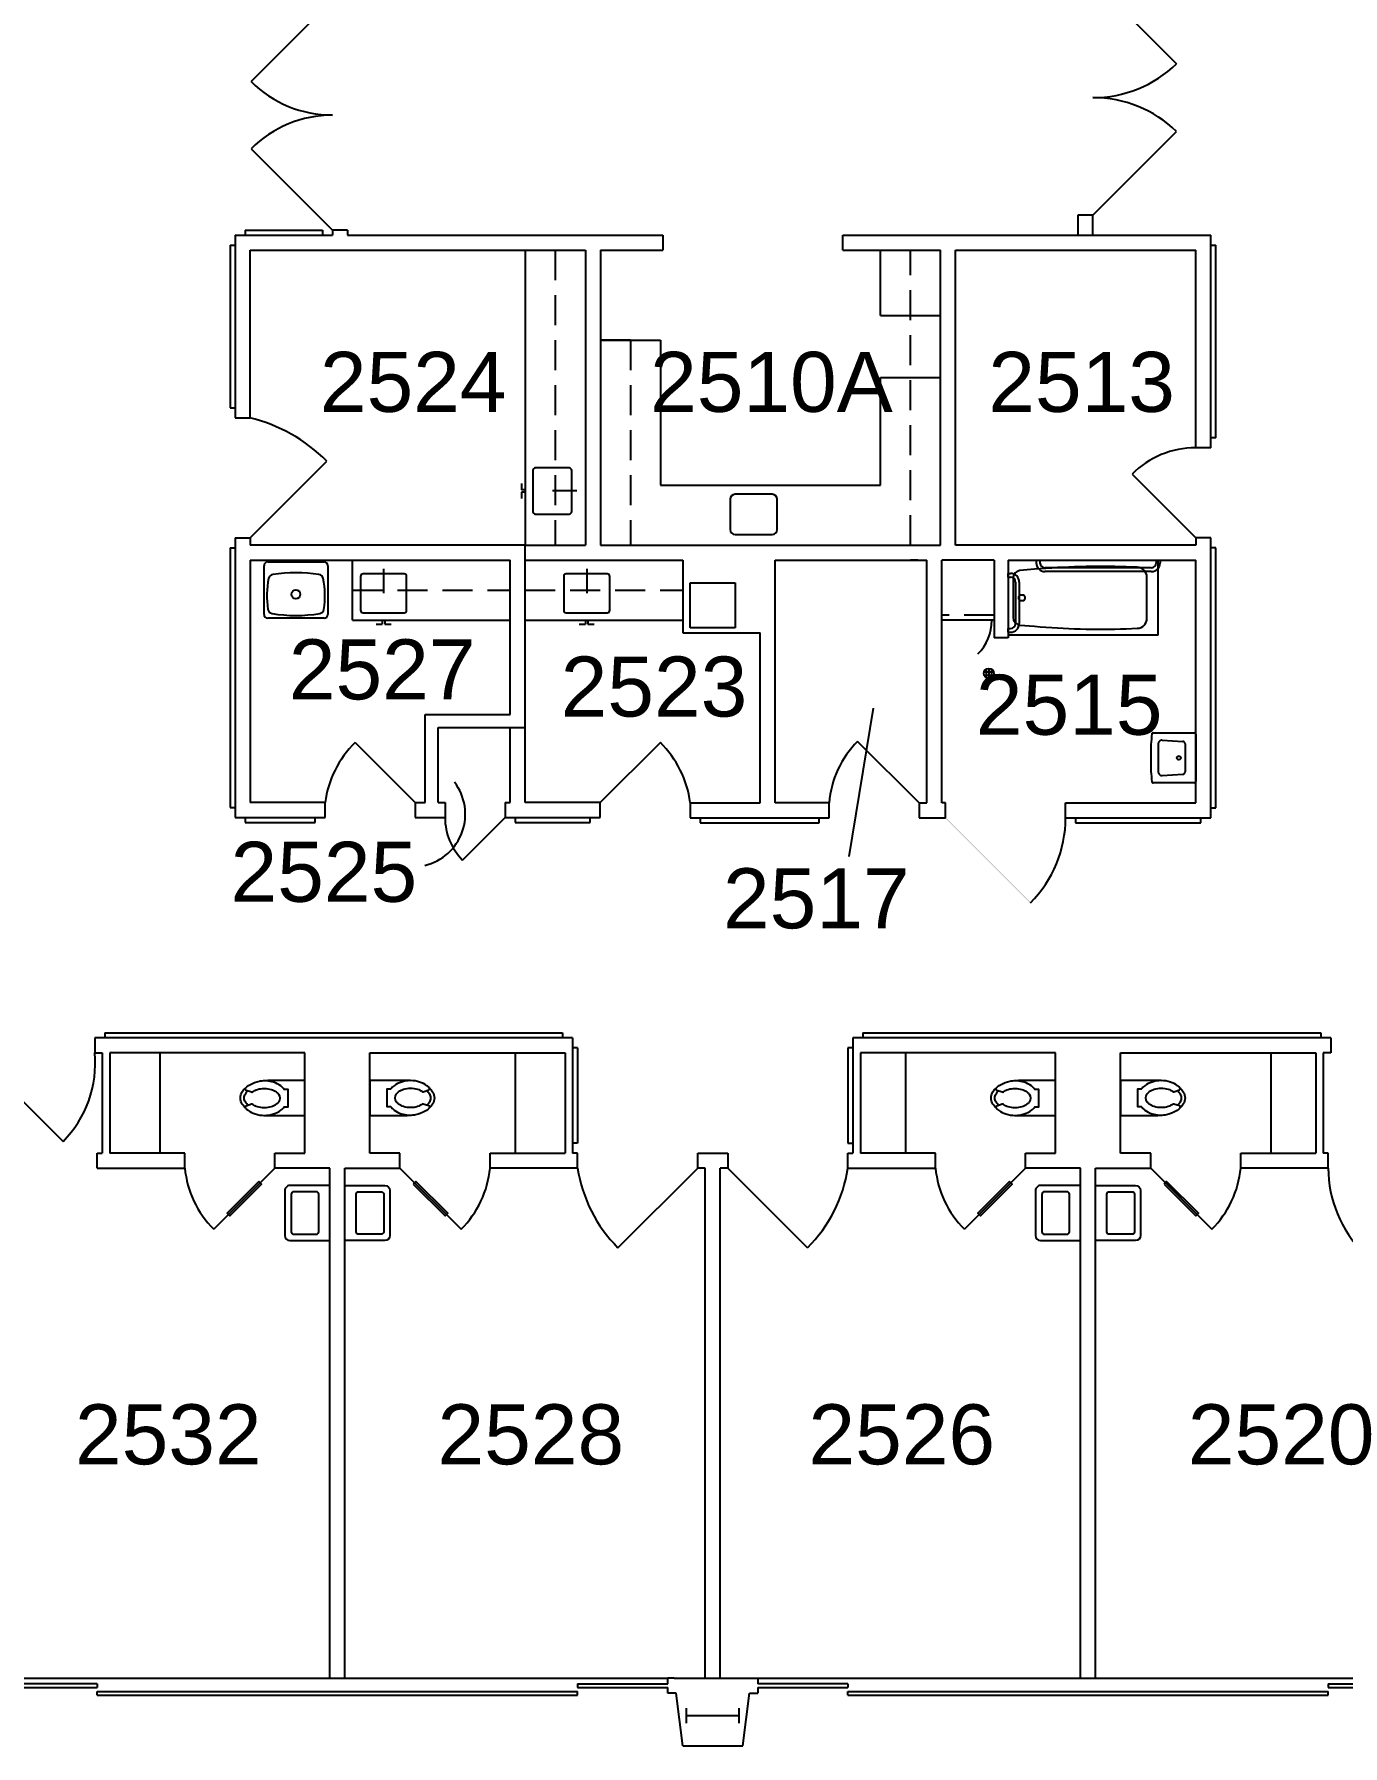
# Model space of a CAD drawing. Header units: inches. Extents: x -3198 to 3293, y 108 to 2903.
# Drawn here: x 2409 to 2932, y 161 to 846 of the extents above; entities that cross this region are included whole.
import ezdxf
from ezdxf.enums import TextEntityAlignment as Align

# ---------------------------------------------------------------- set-up
doc = ezdxf.new("R2010")
doc.units = ezdxf.units.IN
doc.header["$LTSCALE"] = 96
doc.header["$MEASUREMENT"] = 0
doc.linetypes.add('HIDDEN2', pattern=[0.1875, 0.125, -0.0625])
doc.layers.get('0').update_dxf_attribs({"linetype": 'CONTINUOUS'})
for name, color, linetype in [('A-ANNO-ROOM', 4, 'CONTINUOUS'), ('A-COLS', 5, 'CONTINUOUS'), ('A-DOOR', 2, 'CONTINUOUS'), ('A-FLOR-CASE', 3, 'CONTINUOUS'), ('A-FLOR-CASE-UPPR', 3, 'HIDDEN2'), ('A-FLOR-HRAL', 1, 'CONTINUOUS'), ('A-FLOR-PFIX', 2, 'CONTINUOUS'), ('A-WALL-FULL', 6, 'CONTINUOUS')]:
    doc.layers.add(name, color=color, linetype=linetype)
doc.styles.add('ARIAL', font='arial.ttf')

# ---------------------------------------------------------------- blocks, each defined once
blk = doc.blocks.new('FLRDRN')
for p, q in [((-1.88, 0.68), (1.88, 0.68)), ((-1.07, 1.69), (-1.07, -1.69)), ((0, 2), (0, -2)), ((1.07, 1.69), (1.07, -1.69)), ((-1.88, -0.68), (1.88, -0.68))]:
    blk.add_line(p, q)
blk.add_circle((0, 0), 2)
blk = doc.blocks.new('DOOR-E1')
at = {"const_width": 0.001}
blk.add_lwpolyline([(1, 0), (0.293, 0.707)], dxfattribs=at)
blk.add_arc((1, 0), 1, 135, 180)
blk = doc.blocks.new('W-LAV2')
for p, q in [((17, 11), (1, 11)), ((1, 11), (1, -11)), ((5.5, 7.5), (5.5, -7.5)), ((15.5, 8.5), (6.5, 8.5)), ((16.5, -7.5), (16.5, 7.5)), ((19, -9), (19, 9)), ((1, -11), (17, -11)), ((6.5, -8.5), (15.5, -8.5))]:
    blk.add_line(p, q)
for centre, radius, start, end in [((6.5, 7.5), 1, 90, 180), ((15.5, 7.5), 1, 0, 90), ((17, 9), 2, 0, 90), ((6.5, -7.5), 1, 180, 270), ((15.5, -7.5), 1, 270, 0), ((17, -9), 2, 270, 0)]:
    blk.add_arc(centre, radius, start, end)

msp = doc.modelspace()

# ---------------------------------------------------------------- linework, layer by layer
at = {"layer": 'A-ANNO-ROOM'}
msp.add_line((2744.57, 576.4), (2734.91, 517.11), dxfattribs=at)
msp.add_arc((2560.59, 533.99), 21.03, 283.20267, 37.46517, dxfattribs=at)
at = {"layer": 'A-COLS'}
for p, q in [((2671.47, 617.5), (2671.47, 626.5)), ((2671.47, 626.5), (2689.47, 626.5)), ((2689.47, 626.5), (2689.47, 608.5)), ((2671.47, 608.5), (2671.47, 617.5)), ((2689.47, 608.5), (2671.47, 608.5)), ((2670, 170.5), (2670, 176.5)), ((2691, 173.5), (2670, 173.5)), ((2691, 170.5), (2691, 176.5))]:
    msp.add_line(p, q, dxfattribs=at)
at = {"layer": 'A-DOOR'}
for p, q in [((2832.41, 867.5), (2865.87, 834.05)), ((2495.97, 826.97), (2528.5, 859.5)), ((2832.41, 773.5), (2865.87, 806.95)), ((2495.97, 800.03), (2528.5, 767.5)), ((2495.57, 644.5), (2526.25, 675.18)), ((2848.04, 669.96), (2873.5, 644.5)), ((2537.52, 562.67), (2561.57, 538.62)), ((2659.55, 562.67), (2635.5, 538.62)), ((2763, 538.5), (2738.39, 563.11)), ((2580.53, 515.65), (2597.5, 532.62)), ((2385.5, 438.5), (2420.83, 403.17)), ((2505.5, 392.5), (2481.06, 368.06)), ((2555.5, 392.5), (2579.94, 368.06)), ((2642.62, 360.62), (2674.5, 392.5)), ((2718.38, 360.62), (2686.5, 392.5)), ((2805.5, 392.5), (2781.06, 368.06)), ((2855.5, 392.5), (2879.94, 368.06))]:
    msp.add_line(p, q, dxfattribs=at)
at = {"layer": 'A-DOOR', "const_width": 0.048}
msp.add_lwpolyline([(2773.5, 532.5), (2807.44, 498.56)], dxfattribs=at)
at = {"layer": 'A-DOOR'}
for points in [[(2499.11, 387.17), (2486.38, 374.44), (2487.44, 373.38), (2500.17, 386.11)], [(2560.83, 386.11), (2573.56, 373.38), (2574.62, 374.44), (2561.89, 387.17)], [(2799.11, 387.17), (2786.38, 374.44), (2787.44, 373.38), (2800.17, 386.11)], [(2860.83, 386.11), (2873.56, 373.38), (2874.62, 374.44), (2861.89, 387.17)]]:
    msp.add_lwpolyline(points, close=True, dxfattribs=at)
for centre, radius, start, end in [((2832.46, 868.47), 47.97, 269.94848, 314.14712), ((2528.5, 859.5), 46, 225, 270), ((2832.46, 772.53), 47.97, 45.85288, 90.05152), ((2528.5, 767.5), 46, 90, 135), ((2479.84, 628.75), 65.64, 45.01398, 76.20195), ((2873.5, 644.5), 36, 90, 135), ((2567.34, 532.85), 42.17, 135, 172.1338), ((2629.73, 532.85), 42.17, 7.8662, 45), ((2766.19, 535.31), 39.32, 135, 175.3434), ((2597.5, 532.62), 24, 180, 225), ((2773.5, 532.5), 48, 315, 0), ((2389.75, 434.25), 43.96, 315, 5.54847), ((2509.42, 396.42), 40.11, 185.60399, 225), ((2551.58, 396.42), 40.11, 315, 354.39601), ((2683.13, 401.13), 57.29, 188.66759, 225), ((2677.87, 401.13), 57.29, 315, 351.33241), ((2809.42, 396.42), 40.11, 185.60399, 225), ((2851.58, 396.42), 40.11, 315, 354.39601), ((2974.5, 392.5), 48, 180, 225)]:
    msp.add_arc(centre, radius, start, end, dxfattribs=at)
at = {"layer": 'A-FLOR-CASE'}
for p, q in [((2605.57, 759.5), (2605.57, 641.5)), ((2747.5, 733.32), (2747.5, 759.5)), ((2747.5, 733.32), (2771.5, 733.32)), ((2635.57, 723.5), (2659.57, 723.5)), ((2659.57, 723.5), (2659.57, 665.5)), ((2747.5, 665.5), (2747.5, 708.64)), ((2747.5, 708.64), (2771.5, 708.64)), ((2659.57, 665.5), (2747.5, 665.5)), ((2536.5, 611.5), (2536.5, 635.5)), ((2536.5, 611.5), (2599.5, 611.5)), ((2605.5, 611.5), (2668.5, 611.5)), ((2793, 611.5), (2772, 611.5)), ((2459.5, 438.5), (2459.5, 398.5)), ((2601.5, 438.5), (2601.5, 398.5)), ((2757.5, 438.5), (2757.5, 398.5)), ((2903.5, 438.5), (2903.5, 398.5))]:
    msp.add_line(p, q, dxfattribs=at)
at = {"layer": 'A-FLOR-CASE-UPPR'}
for p, q in [((2617.57, 759.5), (2617.57, 641.5)), ((2759.5, 641.5), (2759.5, 759.5)), ((2647.57, 723.5), (2635.57, 723.5)), ((2647.57, 723.5), (2647.57, 641.5)), ((2536.5, 623.5), (2536.5, 635.5)), ((2536.5, 623.5), (2599.5, 623.5)), ((2605.5, 623.5), (2668.5, 623.5)), ((2793, 613.5), (2772, 613.5))]:
    msp.add_line(p, q, dxfattribs=at)
at = {"layer": 'A-FLOR-HRAL'}
for p, q in [((2493.57, 767.5), (2524.5, 767.5)), ((2493.57, 767.5), (2493.57, 765.5)), ((2524.5, 767.5), (2524.5, 765.5)), ((2487.57, 761.5), (2487.57, 696.5)), ((2487.57, 761.5), (2489.57, 761.5)), ((2879.5, 761.5), (2881.5, 761.5)), ((2881.5, 684.5), (2881.5, 761.5)), ((2487.57, 696.5), (2489.57, 696.5)), ((2881.5, 684.5), (2879.5, 684.5)), ((2487.57, 640.5), (2487.57, 536.62)), ((2487.57, 640.5), (2489.57, 640.5)), ((2881.5, 640.5), (2879.5, 640.5)), ((2881.5, 536.5), (2881.5, 640.5)), ((2487.57, 536.62), (2489.57, 536.62)), ((2879.5, 536.5), (2881.5, 536.5)), ((2493.57, 532.62), (2493.57, 530.62)), ((2493.57, 530.62), (2521.57, 530.62)), ((2521.57, 530.62), (2521.57, 532.62)), ((2601.5, 532.62), (2601.5, 530.62)), ((2601.5, 530.62), (2631.5, 530.62)), ((2631.5, 530.62), (2631.5, 532.62)), ((2675.5, 532.5), (2675.5, 530.5)), ((2675.5, 530.5), (2723, 530.5)), ((2723, 530.5), (2723, 532.5)), ((2825.5, 532.5), (2825.5, 530.5)), ((2825.5, 530.5), (2875.5, 530.5)), ((2875.5, 530.5), (2875.5, 532.5)), ((2437.5, 446.5), (2620.5, 446.5)), ((2437.5, 446.5), (2437.5, 444.5)), ((2620.5, 446.5), (2620.5, 444.5)), ((2740.5, 446.5), (2923.5, 446.5)), ((2740.5, 446.5), (2740.5, 444.5)), ((2923.5, 446.5), (2923.5, 444.5)), ((2626.5, 440.5), (2624.5, 440.5)), ((2626.5, 440.5), (2626.5, 402.5)), ((2734.5, 440.5), (2734.5, 402.5)), ((2736.5, 440.5), (2734.5, 440.5)), ((2626.5, 402.5), (2624.5, 402.5)), ((2734.5, 402.5), (2736.5, 402.5))]:
    msp.add_line(p, q, dxfattribs=at)
at = {"layer": 'A-FLOR-PFIX'}
for p, q in [((2604.07, 666.21), (2604.07, 663.71)), ((2605.57, 663.71), (2604.07, 663.71)), ((2604.07, 662.71), (2604.07, 660.21)), ((2605.57, 662.71), (2604.07, 662.71)), ((2626.14, 663.21), (2616.47, 663.21)), ((2687.46, 659.88), (2687.46, 647.85)), ((2704.22, 661.88), (2689.46, 661.88)), ((2706.22, 647.85), (2706.22, 659.88)), ((2689.46, 645.85), (2704.22, 645.85)), ((2501.16, 613.84), (2501.16, 633.34)), ((2502.66, 634.84), (2525.16, 634.84)), ((2526.66, 633.34), (2526.66, 613.84)), ((2548.94, 632.07), (2548.94, 622.41)), ((2630.12, 632.07), (2630.12, 622.41)), ((2798.5, 628.75), (2798.5, 630.25)), ((2798.5, 630.25), (2799.5, 630.25)), ((2809.09, 631.9), (2803.24, 631.39)), ((2809.75, 635.5), (2811.25, 635.5)), ((2809.75, 635.5), (2809.75, 634.5)), ((2811.25, 635.5), (2811.25, 634.5)), ((2855.75, 632.5), (2813.25, 632.5)), ((2855.75, 631), (2813.25, 631)), ((2850.16, 632.7), (2845.71, 632.86)), ((2857.75, 635.5), (2857.75, 634.5)), ((2857.75, 635.5), (2859.25, 635.5)), ((2858.5, 605.5), (2858.5, 635.5)), ((2859.25, 635.5), (2859.25, 634.5)), ((2798.5, 628.75), (2799.5, 628.75)), ((2800.5, 628.4), (2800.5, 612.6)), ((2801.5, 626.75), (2801.5, 610.25)), ((2803, 626.75), (2803, 610.25)), ((2854.02, 612.3), (2854.02, 628.7)), ((2525.16, 612.34), (2502.66, 612.34)), ((2545.94, 610), (2548.44, 610)), ((2548.44, 611.5), (2548.44, 610)), ((2549.44, 611.5), (2549.44, 610)), ((2549.44, 610), (2551.94, 610)), ((2627.12, 610), (2629.62, 610)), ((2629.62, 611.5), (2629.62, 610)), ((2630.62, 611.5), (2630.62, 610)), ((2630.62, 610), (2633.12, 610)), ((2803.24, 609.61), (2809.09, 609.1)), ((2798.5, 608.25), (2799.5, 608.25)), ((2798.5, 606.75), (2798.5, 608.25)), ((2798.5, 606.75), (2799.5, 606.75)), ((2858.5, 605.5), (2798.5, 605.5)), ((2845.71, 608.14), (2850.16, 608.3)), ((2856.45, 566.5), (2873, 566.5)), ((2858.5, 562.04), (2858.5, 550.96)), ((2860.08, 563.54), (2868.31, 563.08)), ((2869.25, 562.08), (2869.25, 550.92)), ((2873.5, 566), (2873.5, 547)), ((2860.08, 549.46), (2868.31, 549.92)), ((2873, 546.5), (2856.45, 546.5))]:
    msp.add_line(p, q, dxfattribs=at)
for points in [[(2624.12, 655.01), (2624.12, 671.41, 0.414214), (2623.12, 672.41), (2609.57, 672.41, 0.414214), (2608.57, 671.41), (2608.57, 655.01, 0.414214), (2609.57, 654.01), (2623.12, 654.01, 0.414214)], [(2557.13, 630.05), (2540.74, 630.05, 0.414214), (2539.74, 629.05), (2539.74, 615.5, 0.414214), (2540.74, 614.5), (2557.13, 614.5, 0.414214), (2558.13, 615.5), (2558.13, 629.05, 0.414214)], [(2638.32, 630.05), (2621.92, 630.05, 0.414214), (2620.92, 629.05), (2620.92, 615.5, 0.414214), (2621.92, 614.5), (2638.32, 614.5, 0.414214), (2639.32, 615.5), (2639.32, 629.05, 0.414214)], [(2866.49, 555.8, -0.043661), (2866.38, 555.85, -0.043661), (2866.27, 555.93, -0.043661), (2866.18, 556.02, -0.043661), (2866.1, 556.12, -0.043661), (2866.05, 556.24, -0.043661), (2866.01, 556.37, -0.043661), (2866, 556.5, -0.043661), (2866.01, 556.63, -0.043661), (2866.05, 556.76, -0.043661), (2866.1, 556.87, -0.043661), (2866.18, 556.98, -0.043661), (2866.27, 557.07, -0.043661), (2866.38, 557.15, -0.043661), (2866.49, 557.2, -0.043661), (2866.62, 557.24, -0.043661), (2866.75, 557.25, -0.043661), (2866.88, 557.24, -0.043661), (2867.01, 557.2, -0.043661), (2867.12, 557.15, -0.043661), (2867.23, 557.07, -0.043661), (2867.32, 556.98, -0.043661), (2867.4, 556.87, -0.043661), (2867.45, 556.76, -0.043661), (2867.49, 556.63, -0.043661), (2867.5, 556.5, -0.043661), (2867.49, 556.37, -0.043661), (2867.45, 556.24, -0.043661), (2867.4, 556.12, -0.043661), (2867.32, 556.02, -0.043661), (2867.23, 555.93, -0.043661), (2867.12, 555.85, -0.043661), (2867.01, 555.8, -0.043661), (2866.88, 555.76, -0.043661), (2866.75, 555.75, -0.043661), (2866.62, 555.76, -0.043661)]]:
    msp.add_lwpolyline(points, format="xyb", close=True, dxfattribs=at)
for points in [[(2855.96, 566.05, 0.007949), (2855.63, 561.9, 0.014949), (2855.55, 559.69, 0.000949), (2855.54, 556.5, 0.000949), (2855.55, 553.31, 0.014949), (2855.63, 551.1, 0.007949), (2855.96, 546.95)], [(2856.45, 566.5, 0.061553), (2856.31, 566.48, 0.084107), (2856.22, 566.44, 0.039062), (2856.12, 566.37, 0.039062), (2856.04, 566.28, 0.084107), (2855.99, 566.19, 0.061553), (2855.96, 566.05)], [(2860.08, 563.54, 0.050866), (2859.72, 563.52, 0.073218), (2859.48, 563.45, 0.028563), (2859.14, 563.26, 0.050866), (2858.97, 563.13, 0.050866), (2858.83, 562.96, 0.028563), (2858.62, 562.63, 0.073218), (2858.54, 562.4, 0.050866), (2858.5, 562.04)], [(2869.25, 562.08, 0.063221), (2869.21, 562.37, 0.085725), (2869.13, 562.57, 0.040781), (2868.97, 562.76, 0.040781), (2868.78, 562.93, 0.085725), (2868.59, 563.03, 0.063221), (2868.31, 563.08)], [(2873.5, 566, 0.065543), (2873.48, 566.15, 0.087946), (2873.43, 566.25, 0.043207), (2873.35, 566.35, 0.043207), (2873.25, 566.43, 0.087946), (2873.15, 566.48, 0.065543), (2873, 566.5)], [(2858.5, 550.96, 0.050866), (2858.54, 550.6, 0.073218), (2858.62, 550.37, 0.028563), (2858.83, 550.04, 0.050866), (2858.97, 549.87, 0.050866), (2859.14, 549.74, 0.028563), (2859.48, 549.55, 0.073218), (2859.72, 549.48, 0.050866), (2860.08, 549.46)], [(2868.31, 549.92, 0.063221), (2868.59, 549.97, 0.085725), (2868.78, 550.07, 0.040781), (2868.97, 550.24, 0.040781), (2869.13, 550.43, 0.085725), (2869.21, 550.63, 0.063221), (2869.25, 550.92)], [(2855.96, 546.95, 0.061553), (2855.99, 546.81, 0.084107), (2856.04, 546.72, 0.039062), (2856.12, 546.63, 0.039062), (2856.22, 546.56, 0.084107), (2856.31, 546.52, 0.061553), (2856.45, 546.5)], [(2873, 546.5, 0.065543), (2873.15, 546.52, 0.087946), (2873.25, 546.57, 0.043207), (2873.35, 546.65, 0.043207), (2873.43, 546.75, 0.087946), (2873.48, 546.85, 0.065543), (2873.5, 547)], [(2491.75, 420.5, -0.143932), (2492.48, 423, -0.107177), (2494.94, 425.45, -0.077997), (2498.29, 426.93, -0.065232), (2502.62, 427.5)], [(2493.78, 424.49, 0.562484), (2493.97, 423.66), (2496.2, 422.92, 0.238976), (2496.65, 422.99, -0.08035), (2498.52, 423.92, -0.074934), (2501.29, 424.34, -0.074934), (2504.05, 423.92, -0.085426), (2506.04, 422.91, -0.066386), (2506.88, 422.1, -0.330534), (2506.88, 418.8, -0.066386), (2506.04, 417.99, -0.085426), (2504.05, 416.98, -0.074934), (2501.29, 416.56, -0.074934), (2498.52, 416.98, -0.08035), (2496.65, 417.91, 0.238976), (2496.2, 417.98), (2494, 417.25, 0.549653), (2493.79, 416.43)], [(2501.29, 413.56, 0.074934), (2504.94, 414.11, 0.085426), (2507.83, 415.58, 0.066386), (2509.24, 416.95), (2510.79, 416.95), (2510.79, 423.95), (2509.24, 423.95, 0.066386), (2507.83, 425.32, 0.085426), (2504.94, 426.79, 0.111314), (2499.51, 427.21)], [(2501.1, 413.57, 0.022673), (2502.62, 413.5), (2517.5, 413.5), (2517.5, 417.48), (2517.5, 420.5), (2517.5, 423.52), (2517.5, 427.5), (2502.62, 427.5)], [(2559.9, 427.43, 0.022673), (2558.38, 427.5), (2543.5, 427.5), (2543.5, 423.52), (2543.5, 420.5), (2543.5, 417.48), (2543.5, 413.5), (2558.38, 413.5)], [(2559.71, 427.44, 0.074934), (2556.06, 426.89, 0.085426), (2553.17, 425.42, 0.066386), (2551.76, 424.05), (2550.21, 424.05), (2550.21, 417.05), (2551.76, 417.05, 0.066386), (2553.17, 415.68, 0.085426), (2556.06, 414.21, 0.111314), (2561.49, 413.79)], [(2567.22, 416.51, 0.562484), (2567.03, 417.34), (2564.8, 418.08, 0.238976), (2564.35, 418.01, -0.08035), (2562.48, 417.08, -0.074934), (2559.71, 416.66, -0.074934), (2556.95, 417.08, -0.085426), (2554.96, 418.09, -0.066386), (2554.12, 418.9, -0.330534), (2554.12, 422.2, -0.066386), (2554.96, 423.01, -0.085426), (2556.95, 424.02, -0.074934), (2559.71, 424.44, -0.074934), (2562.48, 424.02, -0.08035), (2564.35, 423.09, 0.238976), (2564.8, 423.02), (2567, 423.75, 0.549653), (2567.21, 424.57)], [(2567.25, 424.52, -0.06085), (2568.52, 423, -0.143932), (2569.25, 420.5)], [(2791.75, 420.5, -0.143932), (2792.48, 423, -0.107177), (2794.94, 425.45, -0.077997), (2798.29, 426.93, -0.065232), (2802.62, 427.5)], [(2793.78, 424.49, 0.562484), (2793.97, 423.66), (2796.2, 422.92, 0.238976), (2796.65, 422.99, -0.08035), (2798.52, 423.92, -0.074934), (2801.29, 424.34, -0.074934), (2804.05, 423.92, -0.085426), (2806.04, 422.91, -0.066386), (2806.88, 422.1, -0.330534), (2806.88, 418.8, -0.066386), (2806.04, 417.99, -0.085426), (2804.05, 416.98, -0.074934), (2801.29, 416.56, -0.074934), (2798.52, 416.98, -0.08035), (2796.65, 417.91, 0.238976), (2796.2, 417.98), (2794, 417.25, 0.549653), (2793.79, 416.43)], [(2801.29, 413.56, 0.074934), (2804.94, 414.11, 0.085426), (2807.83, 415.58, 0.066386), (2809.24, 416.95), (2810.79, 416.95), (2810.79, 423.95), (2809.24, 423.95, 0.066386), (2807.83, 425.32, 0.085426), (2804.94, 426.79, 0.111314), (2799.51, 427.21)], [(2801.1, 413.57, 0.022673), (2802.62, 413.5), (2817.5, 413.5), (2817.5, 417.48), (2817.5, 420.5), (2817.5, 423.52), (2817.5, 427.5), (2802.62, 427.5)], [(2859.9, 427.43, 0.022673), (2858.38, 427.5), (2843.5, 427.5), (2843.5, 423.52), (2843.5, 420.5), (2843.5, 417.48), (2843.5, 413.5), (2858.38, 413.5)], [(2859.71, 427.44, 0.074934), (2856.06, 426.89, 0.085426), (2853.17, 425.42, 0.066386), (2851.76, 424.05), (2850.21, 424.05), (2850.21, 417.05), (2851.76, 417.05, 0.066386), (2853.17, 415.68, 0.085426), (2856.06, 414.21, 0.111314), (2861.49, 413.79)], [(2867.22, 416.51, 0.562484), (2867.03, 417.34), (2864.8, 418.08, 0.238976), (2864.35, 418.01, -0.08035), (2862.48, 417.08, -0.074934), (2859.71, 416.66, -0.074934), (2856.95, 417.08, -0.085426), (2854.96, 418.09, -0.066386), (2854.12, 418.9, -0.330534), (2854.12, 422.2, -0.066386), (2854.96, 423.01, -0.085426), (2856.95, 424.02, -0.074934), (2859.71, 424.44, -0.074934), (2862.48, 424.02, -0.08035), (2864.35, 423.09, 0.238976), (2864.8, 423.02), (2867, 423.75, 0.549653), (2867.21, 424.57)], [(2867.25, 424.52, -0.06085), (2868.52, 423, -0.143932), (2869.25, 420.5)], [(2493.75, 416.48, -0.06085), (2492.48, 418, -0.143932), (2491.75, 420.5)], [(2493.25, 420.5, -0.143932), (2493.75, 422.19, -0.059203), (2494.75, 423.4)], [(2494.83, 417.52, -0.063273), (2493.75, 418.81, -0.143932), (2493.25, 420.5)], [(2569.25, 420.5, -0.143932), (2568.52, 418, -0.107177), (2566.06, 415.55, -0.077997), (2562.71, 414.07, -0.065232), (2558.38, 413.5)], [(2566.17, 423.48, -0.063273), (2567.25, 422.19, -0.143932), (2567.75, 420.5)], [(2567.75, 420.5, -0.143932), (2567.25, 418.81, -0.059203), (2566.25, 417.6)], [(2793.75, 416.48, -0.06085), (2792.48, 418, -0.143932), (2791.75, 420.5)], [(2793.25, 420.5, -0.143932), (2793.75, 422.19, -0.059203), (2794.75, 423.4)], [(2794.83, 417.52, -0.063273), (2793.75, 418.81, -0.143932), (2793.25, 420.5)], [(2869.25, 420.5, -0.143932), (2868.52, 418, -0.107177), (2866.06, 415.55, -0.077997), (2862.71, 414.07, -0.065232), (2858.38, 413.5)], [(2866.17, 423.48, -0.063273), (2867.25, 422.19, -0.143932), (2867.75, 420.5)], [(2867.75, 420.5, -0.143932), (2867.25, 418.81, -0.059203), (2866.25, 417.6)]]:
    msp.add_lwpolyline(points, format="xyb", dxfattribs=at)
for centre, radius in [((2513.91, 621.88), 1.75), ((2804, 620.5), 1.25)]:
    msp.add_circle(centre, radius, dxfattribs=at)
for centre, radius, start, end in [((2689.46, 659.88), 2, 90, 180), ((2704.22, 659.88), 2, 0, 90), ((2689.46, 647.85), 2, 180, 270), ((2704.22, 647.85), 2, 270, 0), ((2502.66, 633.34), 1.5, 90, 180), ((2504.96, 627.87), 2, 97.52315, 168.35875), ((2513.91, 560.13), 70.33, 82.47685, 97.52315), ((2522.85, 627.87), 2, 11.64125, 82.47685), ((2525.16, 633.34), 1.5, 0, 90), ((2799.5, 626.75), 3.5, 0, 90), ((2803.5, 628.4), 3, 95, 180), ((2835.24, 333.04), 300, 88, 95), ((2813.25, 634.5), 3.5, 180, 270), ((2813.25, 634.5), 2, 180, 270), ((2850.02, 628.7), 4, 0, 88), ((2855.75, 634.5), 2, 270, 0), ((2855.75, 634.5), 3.5, 270, 0), ((2536.85, 621.3), 34.56, 168.35875, 189.00619), ((2490.96, 621.3), 34.56, 350.99464, 11.64125), ((2799.5, 626.75), 2, 0, 90), ((2502.66, 613.84), 1.5, 180, 270), ((2504.69, 616.2), 2, 189.00619, 260.5095), ((2513.9, 671.31), 57.87, 260.5095, 279.49337), ((2523.12, 616.2), 2, 279.49337, 350.99464), ((2525.16, 613.84), 1.5, 270, 0), ((2799.5, 610.25), 2, 270, 0), ((2799.5, 610.25), 3.5, 270, 0), ((2803.5, 612.6), 3, 180, 265), ((2835.24, 907.96), 300, 265, 272), ((2850.02, 612.3), 4, 272, 0), ((2559.71, 415.06), 12.38, 72.85836, 90), ((2560.54, 417.75), 9.56, 53.32752, 72.85836), ((2561.82, 419.46), 7.43, 43.42584, 53.32752), ((2859.71, 415.06), 12.38, 72.85836, 90), ((2860.54, 417.75), 9.56, 53.32752, 72.85836), ((2861.82, 419.46), 7.43, 43.42584, 53.32752), ((2499.18, 421.54), 7.43, 223.42584, 233.32752), ((2500.46, 423.25), 9.56, 233.32752, 252.85836), ((2501.29, 425.94), 12.38, 252.85836, 270), ((2799.18, 421.54), 7.43, 223.42584, 233.32752), ((2800.46, 423.25), 9.56, 233.32752, 252.85836), ((2801.29, 425.94), 12.38, 252.85836, 270)]:
    msp.add_arc(centre, radius, start, end, dxfattribs=at)
at = {"layer": 'A-WALL-FULL'}
for p, q in [((2826.41, 773.5), (2826.41, 765.5)), ((2832.41, 773.5), (2826.41, 773.5)), ((2832.41, 765.5), (2832.41, 773.5)), ((2534.5, 767.5), (2528.5, 767.5)), ((2528.5, 767.5), (2528.5, 765.5)), ((2534.5, 767.5), (2534.5, 765.5)), ((2489.57, 765.5), (2528.5, 765.5)), ((2489.57, 765.5), (2489.57, 692.5)), ((2534.5, 765.5), (2660.5, 765.5)), ((2660.5, 765.5), (2660.5, 759.5)), ((2732.5, 759.5), (2732.5, 765.5)), ((2732.5, 765.5), (2879.5, 765.5)), ((2879.5, 680.5), (2879.5, 765.5)), ((2495.57, 692.5), (2495.57, 759.5)), ((2495.57, 759.5), (2629.57, 759.5)), ((2629.57, 759.5), (2629.57, 641.5)), ((2635.57, 759.5), (2660.5, 759.5)), ((2635.57, 759.5), (2635.57, 641.5)), ((2732.5, 759.5), (2771.5, 759.5)), ((2771.5, 641.5), (2771.5, 759.5)), ((2777.5, 759.5), (2873.5, 759.5)), ((2777.5, 641.5), (2777.5, 759.5)), ((2873.5, 680.5), (2873.5, 759.5)), ((2489.57, 692.5), (2495.57, 692.5)), ((2879.5, 680.5), (2873.5, 680.5)), ((2489.57, 644.5), (2489.57, 532.62)), ((2489.57, 644.5), (2495.57, 644.5)), ((2495.57, 644.5), (2495.57, 641.5)), ((2873.5, 644.5), (2873.5, 641.5)), ((2879.5, 644.5), (2873.5, 644.5)), ((2879.5, 635.5), (2879.5, 644.5)), ((2605.5, 641.5), (2495.57, 641.5)), ((2605.5, 641.5), (2629.5, 641.5)), ((2605.5, 568.62), (2605.5, 641.5)), ((2629.5, 641.5), (2629.57, 641.5)), ((2635.57, 641.5), (2708.5, 641.5)), ((2708.5, 641.5), (2771.5, 641.5)), ((2873.5, 641.5), (2777.5, 641.5)), ((2495.57, 635.5), (2599.5, 635.5)), ((2495.57, 635.5), (2495.57, 538.62)), ((2599.5, 573.87), (2599.5, 635.5)), ((2605.5, 635.5), (2629.5, 635.5)), ((2629.5, 635.5), (2668.5, 635.5)), ((2668.5, 635.5), (2668.5, 606.5)), ((2705.5, 635.5), (2766, 635.5)), ((2705.5, 538.5), (2705.5, 635.5)), ((2762.5, 635.5), (2759.5, 635.5)), ((2766, 538.5), (2766, 635.5)), ((2793, 635.5), (2772, 635.5)), ((2772, 538.5), (2772, 635.5)), ((2793, 635.5), (2793, 604.5)), ((2798.5, 635.5), (2798.5, 604.5)), ((2798.5, 635.5), (2873.5, 635.5)), ((2873.5, 538.5), (2873.5, 635.5)), ((2879.5, 532.5), (2879.5, 635.5)), ((2668.5, 606.5), (2699.5, 606.5)), ((2699.5, 538.5), (2699.5, 606.5)), ((2798.5, 604.5), (2793, 604.5)), ((2565.57, 538.62), (2565.57, 573.87)), ((2565.57, 573.87), (2599.5, 573.87)), ((2570.82, 538.62), (2570.82, 568.62)), ((2570.82, 568.62), (2605.5, 568.62)), ((2599.5, 538.62), (2599.5, 568.62)), ((2605.5, 538.62), (2605.5, 568.62)), ((2525.57, 538.62), (2495.57, 538.62)), ((2525.57, 532.62), (2525.57, 538.62)), ((2561.57, 538.62), (2565.57, 538.62)), ((2561.57, 538.62), (2561.57, 532.62)), ((2570.82, 538.62), (2573.5, 538.62)), ((2573.5, 538.62), (2573.5, 532.62)), ((2597.5, 538.62), (2597.5, 532.62)), ((2597.5, 538.62), (2599.5, 538.62)), ((2635.5, 538.62), (2605.5, 538.62)), ((2635.5, 532.62), (2635.5, 538.62)), ((2671.5, 538.62), (2671.5, 532.5)), ((2671.5, 538.5), (2699.5, 538.5)), ((2727, 538.5), (2705.5, 538.5)), ((2727, 532.5), (2727, 538.5)), ((2763, 538.5), (2766, 538.5)), ((2763, 538.5), (2763, 532.5)), ((2773.5, 538.5), (2772, 538.5)), ((2773.5, 532.5), (2773.5, 538.5)), ((2821.5, 532.5), (2821.5, 538.5)), ((2821.5, 538.5), (2873.5, 538.5)), ((2489.57, 532.62), (2525.57, 532.62)), ((2561.57, 532.62), (2573.5, 532.62)), ((2597.5, 532.62), (2635.5, 532.62)), ((2671.5, 532.5), (2727, 532.5)), ((2763, 532.5), (2773.5, 532.5)), ((2821.5, 532.5), (2879.5, 532.5)), ((2624.5, 444.5), (2433.5, 444.5)), ((2433.5, 444.5), (2433.5, 438.5)), ((2433.5, 438.5), (2436.5, 438.5)), ((2436.5, 438.5), (2436.5, 398.5)), ((2517.5, 438.5), (2439.5, 438.5)), ((2439.5, 438.5), (2439.5, 398.5)), ((2517.5, 398.5), (2517.5, 438.5)), ((2543.5, 398.5), (2543.5, 438.5)), ((2543.5, 438.5), (2621.5, 438.5)), ((2621.5, 438.5), (2621.5, 398.5)), ((2624.5, 444.5), (2624.5, 398.5)), ((2736.5, 444.5), (2736.5, 398.5)), ((2927.5, 444.5), (2736.5, 444.5)), ((2817.5, 438.5), (2739.5, 438.5)), ((2739.5, 438.5), (2739.5, 398.5)), ((2817.5, 398.5), (2817.5, 438.5)), ((2843.5, 398.5), (2843.5, 438.5)), ((2843.5, 438.5), (2921.5, 438.5)), ((2921.5, 438.5), (2921.5, 398.5)), ((2927.5, 438.5), (2924.5, 438.5)), ((2924.5, 438.5), (2924.5, 398.5)), ((2927.5, 444.5), (2927.5, 438.5)), ((2434.5, 398.5), (2436.5, 398.5)), ((2434.5, 392.5), (2434.5, 398.5)), ((2469.5, 398.5), (2439.5, 398.5)), ((2469.5, 392.5), (2469.5, 398.5)), ((2505.5, 398.5), (2517.5, 398.5)), ((2505.5, 392.5), (2505.5, 398.5)), ((2555.5, 398.5), (2543.5, 398.5)), ((2555.5, 392.5), (2555.5, 398.5)), ((2591.5, 398.5), (2621.5, 398.5)), ((2591.5, 392.5), (2591.5, 398.5)), ((2626.5, 398.5), (2624.5, 398.5)), ((2626.5, 392.5), (2626.5, 398.5)), ((2674.5, 398.5), (2686.5, 398.5)), ((2674.5, 392.5), (2674.5, 398.5)), ((2686.5, 398.5), (2686.5, 392.5)), ((2734.5, 398.5), (2736.5, 398.5)), ((2734.5, 392.5), (2734.5, 398.5)), ((2769.5, 398.5), (2739.5, 398.5)), ((2769.5, 392.5), (2769.5, 398.5)), ((2805.5, 398.5), (2817.5, 398.5)), ((2805.5, 392.5), (2805.5, 398.5)), ((2855.5, 398.5), (2843.5, 398.5)), ((2855.5, 392.5), (2855.5, 398.5)), ((2891.5, 398.5), (2921.5, 398.5)), ((2891.5, 392.5), (2891.5, 398.5)), ((2926.5, 398.5), (2924.5, 398.5)), ((2926.5, 392.5), (2926.5, 398.5)), ((2434.5, 392.5), (2436.5, 392.5)), ((2436.5, 392.5), (2469.5, 392.5)), ((2527.5, 392.5), (2505.5, 392.5)), ((2527.5, 188.5), (2527.5, 392.5)), ((2533.5, 188.5), (2533.5, 392.5)), ((2533.5, 392.5), (2555.5, 392.5)), ((2624.5, 392.5), (2591.5, 392.5)), ((2626.5, 392.5), (2624.5, 392.5)), ((2677.5, 392.5), (2674.5, 392.5)), ((2677.5, 188.5), (2677.5, 392.5)), ((2686.5, 392.5), (2683.5, 392.5)), ((2683.5, 188.5), (2683.5, 392.5)), ((2734.5, 392.5), (2736.5, 392.5)), ((2736.5, 392.5), (2769.5, 392.5)), ((2827.5, 392.5), (2805.5, 392.5)), ((2827.5, 188.5), (2827.5, 392.5)), ((2833.5, 392.5), (2855.5, 392.5)), ((2833.5, 188.5), (2833.5, 392.5)), ((2924.5, 392.5), (2891.5, 392.5)), ((2926.5, 392.5), (2924.5, 392.5)), ((2398.5, 188.5), (2527.5, 188.5)), ((2434.5, 186.25), (2398.5, 186.25)), ((2434.5, 186.25), (2434.5, 184.75)), ((2527.5, 188.5), (2533.5, 188.5)), ((2533.5, 188.5), (2662.5, 188.5)), ((2626.5, 186.25), (2626.5, 184.75)), ((2626.5, 186.25), (2662.5, 186.25)), ((2662.5, 186.25), (2662.5, 188.5)), ((2665.12, 188.5), (2662.5, 188.5)), ((2665.12, 188.5), (2695.88, 188.5)), ((2695.88, 188.5), (2698.5, 188.5)), ((2698.5, 188.5), (2698.5, 186.25)), ((2698.5, 188.5), (2962.5, 188.5)), ((2734.5, 186.25), (2698.5, 186.25)), ((2734.5, 186.25), (2734.5, 184.75)), ((2926.5, 186.25), (2962.5, 186.25)), ((2926.5, 186.25), (2926.5, 184.75)), ((2398.5, 184.75), (2434.5, 184.75)), ((2434.5, 181.75), (2434.5, 183.25)), ((2434.5, 183.25), (2530.5, 183.25)), ((2434.5, 181.75), (2530.5, 181.75)), ((2530.5, 183.25), (2626.5, 183.25)), ((2530.5, 181.75), (2626.5, 181.75)), ((2626.5, 184.75), (2662.5, 184.75)), ((2626.5, 181.75), (2626.5, 183.25)), ((2662.5, 182.5), (2662.5, 184.75)), ((2665.88, 182.5), (2662.5, 182.5)), ((2668.5, 161.5), (2665.88, 182.5)), ((2692.5, 161.5), (2695.12, 182.5)), ((2695.12, 182.5), (2698.5, 182.5)), ((2698.5, 184.75), (2698.5, 182.5)), ((2698.5, 184.75), (2734.5, 184.75)), ((2734.5, 183.25), (2830.5, 183.25)), ((2734.5, 181.75), (2734.5, 183.25)), ((2734.5, 181.75), (2830.5, 181.75)), ((2830.5, 183.25), (2926.5, 183.25)), ((2830.5, 181.75), (2926.5, 181.75)), ((2926.5, 184.75), (2962.5, 184.75)), ((2926.5, 181.75), (2926.5, 183.25)), ((2668.5, 161.5), (2692.5, 161.5))]:
    msp.add_line(p, q, dxfattribs=at)

# ---------------------------------------------------------------- block references
at = {"layer": 'A-FLOR-CASE', "xscale": 19, "yscale": 19, "zscale": 19, "rotation": 179.9999999999995}
msp.add_blockref('DOOR-E1', (2792, 611.5), dxfattribs=at)
at = {"layer": 'A-FLOR-PFIX'}
msp.add_blockref('FLRDRN', (2790.83, 590.28), dxfattribs=at)
at = {"layer": 'A-FLOR-PFIX', "rotation": 179.9999999999995}
for p in [(2528.5, 374.5), (2828.5, 374.5)]:
    msp.add_blockref('W-LAV2', p, dxfattribs=at)
at = {"layer": 'A-FLOR-PFIX', "xscale": -1, "rotation": 179.9999999999995}
for p in [(2532.5, 374.5), (2832.5, 374.5)]:
    msp.add_blockref('W-LAV2', p, dxfattribs=at)

# ---------------------------------------------------------------- texts
at = {"layer": 'A-ANNO-ROOM', "style": 'ARIAL'}
for s, p in [('2524', (2560.79, 694.84)), ('2510A', (2703.93, 694.84)), ('2513', (2827.91, 694.84)), ('2527', (2548.37, 579.88)), ('2523', (2657.02, 573.02)), ('2515', (2822.93, 565.75)), ('2525', (2525.08, 498.94)), ('2517', (2721.87, 488.34)), ('2532', (2462.91, 274.02)), ('2528', (2607.79, 274.02)), ('2526', (2756.03, 274.02)), ('2520', (2907.65, 274.02))]:
    msp.add_text(s, height=24, dxfattribs=at).set_placement(p, align=Align.CENTER)

doc.saveas('drawing.dxf')
